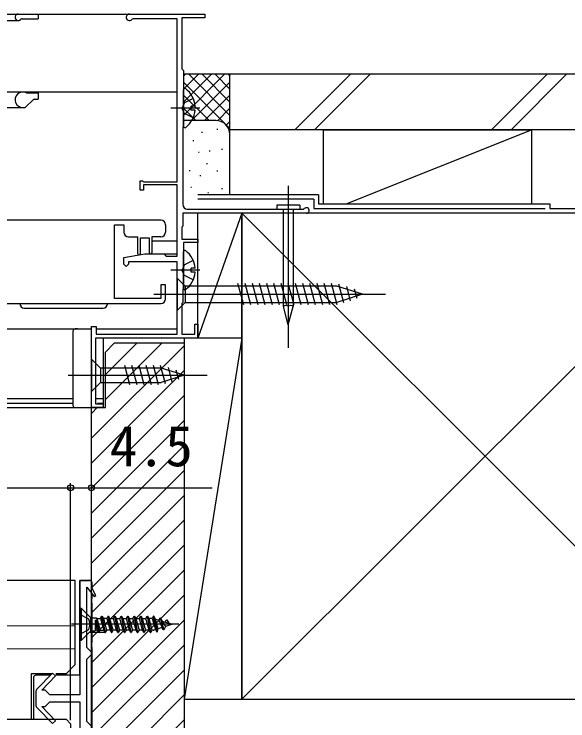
# Model space of a CAD drawing. Units: millimetres, scale not verified. Extents: x -525 to 525, y -780 to 776.
# Drawn here: x 213.3 to 332.9, y -439.6 to -286.9 of the extents above; entities that cross this region are included whole.
import ezdxf
from ezdxf.enums import TextEntityAlignment as Align

# ---------------------------------------------------------------- set-up
doc = ezdxf.new("R2010")
doc.units = ezdxf.units.MM
doc.header["$LTSCALE"] = 4
for name, color, linetype in [('0-2_YKK_11', 7, 'Continuous'), ('0-3_YKK_11E', 7, 'Continuous'), ('0-4_YKK_12', 2, 'Continuous'), ('0-5_YKK_13', 4, 'Continuous'), ('0-7_YKK_D', 6, 'Continuous'), ('0-9_YSS_K', 3, 'Continuous'), ('0-A_YSS_KE', 3, 'Continuous')]:
    doc.layers.add(name, color=color, linetype=linetype)
doc.styles.add('ＭＳ ゴシック', font='')
doc.styles.get('ＭＳ ゴシック').set_extended_font_data('MS Gothic')

msp = doc.modelspace()

# ---------------------------------------------------------------- linework, layer by layer
at = {"layer": '0-2_YKK_11'}
msp.add_line((218, -433.359), (218, -436.041), dxfattribs=at)
for points in [[(238.2, -286.9), (254.5, -286.9), (254.5, -287.7), (249.5, -287.7), (249.5, -298.7), (249.7, -298.9), (249.9, -299.1), (249.9, -311.2), (249.7, -311.4), (249.7, -328)], [(248.5, -323.1), (248.5, -287.9), (239, -287.9), (238.76, -288.02)], [(241.2, -324.9), (240.5, -324.9), (240.5, -322.9), (241, -322.9), (241.2, -323.1), (248.5, -323.1)], [(276.401, -329.9), (249.7, -329.9), (249.7, -332.7), (249.5, -332.9), (249.5, -335.5), (253, -335.5), (253, -336.2), (249.9, -336.2), (249.9, -346.2), (249.7, -346.4), (249.7, -349.2), (249.5, -349.4), (249.5, -356), (252.3, -356), (252.3, -353.9), (253, -353.9), (253, -356.9), (230.9, -356.9), (230.9, -371.1), (232.5, -371.1), (232.5, -371.9), (230, -371.9), (230, -354.4), (231, -354.4), (231, -356), (248.5, -356), (248.5, -340.4), (238, -340.4), (238, -340.9), (237.5, -341.4), (237, -340.9), (237, -339.494), (241.5, -338.7), (245.7, -338.7), (246, -339), (246.2, -339.2), (248.5, -339.2), (248.5, -323.8), (241.2, -323.8), (241.2, -324.9)], [(250.7, -329), (275.73, -329), (275.953, -328.9)], [(227.5, -409.2), (227.5, -433.95), (221, -433.95), (220.5, -433.45), (220, -432.95), (219.282, -432.95), (222.196, -429.818), (221.618, -429.266), (218.287, -432.658)], [(230, -467.7), (230, -456.2), (230.498, -454.391), (230.041, -454.21), (229, -456.2), (229, -442.2), (229.5, -441.7), (230, -441.2), (230, -440.7), (229.5, -440.2), (229, -439.7), (229, -426.2), (229.5, -425.7), (230, -425.2), (230, -424.7), (229.5, -424.2), (229, -423.7), (229, -410.7), (230.564, -412.717), (230.977, -412.444), (230, -410.7), (230, -409.2), (227.5, -409.2)], [(218.287, -436.741), (221.618, -440.134), (222.196, -439.581), (219.282, -436.45), (220, -436.45), (220.5, -435.95), (221, -435.45), (227.5, -435.45), (227.5, -457.2), (228, -457.7), (228.5, -458.2), (228.5, -467.2), (216, -467.2), (216, -468.7), (229, -468.7)], [(167.2, -439.199), (224.5, -439.199), (225.5, -440.199), (225.5, -443.299), (223.7, -445.099), (223.1, -445.099), (223.1, -443.999), (214.5, -443.999), (214.5, -457.799), (216.5, -458.799), (223.1, -458.799), (223.1, -457.699), (223.7, -457.699), (224.5, -458.499), (224.5, -459.199)]]:
    msp.add_lwpolyline(points, dxfattribs=at)
for centre, radius, start, end in [((238.2, -287.6), 0.7, 89.99878, 323.1337), ((250.7, -328), 1, 180.00001, 269.99999), ((276.401, -329.3), 0.6, 269.99999, 138.19097), ((219, -433.359), 1, 135.51576, 180.00003), ((219, -436.041), 1, 179.99997, 224.48424)]:
    msp.add_arc(centre, radius, start, end, dxfattribs=at)
at = {"layer": '0-3_YKK_11E'}
for p, q in [((245, -331.4), (204, -331.4)), ((246, -332.4), (246, -334)), ((238, -335), (240, -335)), ((245, -335), (243, -335)), ((204, -349.4), (245, -349.4))]:
    msp.add_line(p, q, dxfattribs=at)
msp.add_lwpolyline([(246, -348.4), (246, -345.4), (245, -345.4), (245, -348.3), (235, -348.3), (235, -332.4), (237, -332.4), (237, -334)], dxfattribs=at)
for centre, start, end in [((245, -332.4), 0, 89.99998), ((238, -334), 180.00088, 270), ((245, -334), 270, 0), ((245, -348.4), 270, 0)]:
    msp.add_arc(centre, 1, start, end, dxfattribs=at)
at = {"layer": '0-4_YKK_12'}
for p, q in [((84.375, -286.9), (248.499, -286.9)), ((218.5, -286.9), (218.5, -287.899)), ((84.375, -288.3), (214.2, -288.3)), ((214.987, -287.899), (218.5, -287.899)), ((84.375, -303.7), (248.499, -303.7)), ((216.071, -303.9), (218.499, -303.9)), ((217.624, -305.3), (218.499, -305.3)), ((218.499, -303.9), (218.499, -305.3)), ((215.787, -307.012), (217.412, -305.388)), ((84.375, -307.1), (215.575, -307.1)), ((243, -335.9), (248.499, -335.9)), ((242.95, -338.7), (248.499, -338.7)), ((84.375, -354.9), (230, -354.9)), ((231, -354.9), (248.499, -354.9)), ((232.499, -356.9), (232.499, -371.9)), ((84.375, -369.9), (226, -369.9)), ((84.375, -370.9), (226, -370.9)), ((231, -369.9), (232.499, -369.9)), ((231.292, -370.9), (232.499, -370.9)), ((84.375, -371.9), (232.499, -371.9)), ((226.5, -409.2), (84.375, -409.2)), ((226.5, -427.4), (226.5, -409.2)), ((226.5, -419.042), (84.375, -419.212)), ((226.5, -424.027), (84.375, -424.196)), ((224.5, -429.4), (226.5, -427.4)), ((224.5, -429.4), (222.271, -429.4))]:
    msp.add_line(p, q, dxfattribs=at)
msp.add_lwpolyline([(221.487, -429.4), (217, -429.4), (217, -439.199)], dxfattribs=at)
for centre, radius, start, end in [((214.2, -287.599), 0.7, 90, 323.15161), ((215, -288.199), 0.3, 90, 143.14642), ((215.199, -305.4), 1.7, 64.1581, 270), ((216.071, -303.6), 0.3, 244.1581, 270), ((217.624, -305.6), 0.3, 90, 134.99794), ((215.575, -306.8), 0.3, 270, 315.00412)]:
    msp.add_arc(centre, radius, start, end, dxfattribs=at)
at = {"layer": '0-5_YKK_13'}
for p, q in [((249.9, -311.175), (249.9, -303.224)), ((251.977, -305.125), (250.112, -306.055)), ((250.112, -306.055), (249.503, -307.2)), ((252.383, -306.775), (251.5, -306.775)), ((253.4, -307.2), (247.129, -307.2)), ((272.5, -324), (272.5, -359)), ((274.968, -328.178), (270.033, -328.178)), ((270.033, -328.178), (270.033, -329)), ((274.968, -328.178), (274.968, -329)), ((270.033, -329), (274.968, -329)), ((271.45, -350.081), (271.45, -329)), ((273.55, -329), (273.55, -350.081)), ((240, -338.651), (240, -335)), ((242.5, -335.301), (240.5, -335.301)), ((240.5, -335.301), (240.5, -338.651)), ((242.5, -338.451), (242.5, -335.301)), ((243, -335), (243, -338.451)), ((249.9, -346.175), (249.9, -338.224)), ((251.977, -340.125), (250.112, -341.055)), ((250.112, -341.055), (249.503, -342.2)), ((252.383, -341.775), (251.5, -341.775)), ((253.4, -342.2), (247.129, -342.2)), ((248.5, -343.9), (248.5, -350.9)), ((248.5, -343.9), (250.25, -345.65)), ((282.95, -345.65), (250.25, -345.65)), ((250.25, -345.65), (250.25, -349.15)), ((262.871, -349.7), (261.639, -345.1)), ((264.424, -349.7), (263.192, -345.1)), ((265.977, -349.7), (264.745, -345.1)), ((267.53, -349.7), (266.297, -345.1)), ((269.083, -349.7), (267.85, -345.1)), ((270.636, -349.7), (269.403, -345.1)), ((272.189, -349.7), (270.956, -345.1)), ((273.742, -349.7), (272.509, -345.1)), ((275.295, -349.7), (274.062, -345.1)), ((276.848, -349.7), (275.615, -345.1)), ((278.4, -349.7), (277.168, -345.1)), ((279.953, -349.7), (278.721, -345.1)), ((281.506, -349.7), (280.274, -345.1)), ((283.057, -349.693), (281.827, -345.1)), ((288.5, -347.4), (282.95, -345.65)), ((284.489, -349.241), (283.411, -345.219)), ((285.921, -348.79), (285.108, -345.754)), ((287.353, -348.338), (286.804, -346.288)), ((243.5, -347.4), (293.5, -347.4)), ((288.5, -347.4), (282.95, -349.15)), ((214.5, -349.4), (215.45, -349.4)), ((217.15, -349.4), (233.5, -349.4)), ((248.5, -350.9), (250.25, -349.15)), ((250.25, -349.15), (282.95, -349.15)), ((215.5, -350.4), (215.75, -350.4)), ((215.651, -350.4), (232.5, -350.4)), ((272.5, -354), (271.45, -350.081)), ((272.5, -349.943), (272.5, -354)), ((272.5, -354), (273.55, -350.081)), ((226, -355.4), (226, -371.4)), ((227, -354.9), (226.5, -354.9)), ((227, -354.9), (230, -354.9)), ((230, -361.4), (230, -368.4)), ((230, -361.4), (231.95, -363.35)), ((238.294, -367), (237.169, -362.8)), ((239.847, -367), (238.721, -362.8)), ((241.4, -367), (240.274, -362.8)), ((242.953, -367), (241.827, -362.8)), ((244.506, -367), (243.38, -362.8)), ((245.989, -366.741), (244.933, -362.8)), ((247.421, -366.29), (246.608, -363.254)), ((245.084, -363.35), (231.95, -363.35)), ((231.95, -363.35), (231.95, -366.45)), ((250, -364.9), (245.084, -363.35)), ((248.853, -365.838), (248.304, -363.788)), ((225, -364.9), (255, -364.9)), ((250, -364.9), (245.084, -366.45)), ((230, -368.4), (231.95, -366.45)), ((231.95, -366.45), (245.084, -366.45)), ((227.5, -429.7), (227.5, -409.2)), ((227.5, -409.2), (229.6, -409.2)), ((230.1, -409.7), (230.1, -410.878)), ((230.1, -412.119), (230.1, -413.1)), ((230.1, -414.1), (230.1, -413.1)), ((229.616, -417.065), (227.75, -415.2)), ((230.1, -414.1), (230.1, -422.6)), ((229.85, -420.1), (229.85, -417.3)), ((231.082, -417.3), (231.619, -420.413)), ((231.165, -417.46), (231.865, -419.94)), ((231.935, -417.46), (232.635, -419.94)), ((243.135, -417.46), (243.835, -419.82)), ((244.1, -420.33), (243.4, -416.95)), ((243.5, -416.95), (244.2, -420.33)), ((244.535, -417.793), (245.235, -419.392)), ((244.8, -417.283), (245.5, -419.902)), ((244.9, -417.283), (245.6, -419.902)), ((245.285, -418.023), (245.985, -419.163)), ((248.847, -418.7), (225.712, -418.7)), ((230.85, -418.577), (231.235, -419.94)), ((227.75, -422.2), (229.616, -420.334)), ((232.794, -420.45), (229.665, -420.45)), ((232.9, -420.45), (233, -420.45)), ((234.035, -419.94), (233.265, -419.94)), ((234.3, -420.45), (234.4, -420.45)), ((235.435, -419.94), (234.665, -419.94)), ((235.7, -420.45), (235.8, -420.45)), ((236.835, -419.94), (236.065, -419.94)), ((237.1, -420.45), (237.2, -420.45)), ((238.235, -419.94), (237.465, -419.94)), ((238.5, -420.45), (238.6, -420.45)), ((239.635, -419.94), (238.865, -419.94)), ((239.9, -420.45), (240, -420.45)), ((241.035, -419.94), (240.265, -419.94)), ((241.3, -420.45), (241.4, -420.45)), ((242.435, -419.94), (241.665, -419.94)), ((242.7, -420.45), (242.8, -420.45)), ((243.325, -419.94), (243.065, -419.94)), ((230.1, -423.6), (230.1, -422.6)), ((230.1, -423.6), (230.1, -442.8)), ((217.5, -430.2), (217.5, -432.907)), ((221.192, -429.7), (218, -429.7)), ((227.5, -429.7), (222.271, -429.7)), ((217.5, -432.907), (217.5, -436.493)), ((217.5, -436.493), (217.5, -439.199))]:
    msp.add_line(p, q, dxfattribs=at)
for points in [[(252.383, -307.625), (251.5, -307.625), (251.5, -306.775)], [(251.977, -309.275), (250.112, -308.345), (249.503, -307.2)], [(252.383, -342.625), (251.5, -342.625), (251.5, -341.775)], [(251.977, -344.275), (250.112, -343.345), (249.503, -342.2)], [(226.5, -371.9), (230, -371.9), (230, -354.9)], [(227.5, -420.8), (229.415, -419.845), (229.701, -418.7), (229.415, -417.555), (227.5, -416.6)], [(230.181, -417.3), (231.082, -417.3), (231.165, -417.46), (231.935, -417.46), (232.2, -416.95), (232.3, -416.95), (232.565, -417.46), (233.265, -419.94), (233, -420.45), (232.3, -416.95)], [(230.181, -420.1), (230.758, -420.1), (230.85, -419.94), (230.85, -417.76), (231.446, -420.345), (231.235, -419.94), (230.85, -419.94)], [(231.446, -420.345), (231.619, -420.413), (231.865, -419.94), (232.635, -419.94), (232.9, -420.45), (232.2, -416.95)], [(233.6, -416.95), (233.335, -417.46), (232.565, -417.46)], [(233.335, -417.46), (234.035, -419.94), (234.3, -420.45), (233.6, -416.95), (233.7, -416.95), (234.4, -420.45), (234.665, -419.94), (233.965, -417.46), (233.7, -416.95)], [(233.965, -417.46), (234.735, -417.46), (235, -416.95), (235.1, -416.95), (235.365, -417.46), (236.065, -419.94), (235.8, -420.45), (235.1, -416.95)], [(235, -416.95), (235.7, -420.45), (235.435, -419.94), (234.735, -417.46)], [(235.365, -417.46), (236.135, -417.46), (236.4, -416.95), (236.5, -416.95), (236.765, -417.46), (237.465, -419.94), (237.2, -420.45), (236.5, -416.95)], [(236.4, -416.95), (237.1, -420.45), (236.835, -419.94), (236.135, -417.46)], [(236.765, -417.46), (237.535, -417.46), (237.8, -416.95), (237.9, -416.95), (238.165, -417.46), (238.865, -419.94), (238.6, -420.45), (237.9, -416.95)], [(237.8, -416.95), (238.5, -420.45), (238.235, -419.94), (237.535, -417.46)], [(238.165, -417.46), (238.935, -417.46), (239.2, -416.95), (239.3, -416.95), (239.565, -417.46), (240.265, -419.94), (240, -420.45), (239.3, -416.95)], [(239.2, -416.95), (239.9, -420.45), (239.635, -419.94), (238.935, -417.46)], [(239.565, -417.46), (240.335, -417.46), (240.6, -416.95), (240.7, -416.95), (240.965, -417.46), (241.665, -419.94), (241.4, -420.45), (240.7, -416.95)], [(240.6, -416.95), (241.3, -420.45), (241.035, -419.94), (240.335, -417.46)], [(240.965, -417.46), (241.735, -417.46), (242, -416.95), (242.1, -416.95), (242.365, -417.46), (243.065, -419.94), (242.8, -420.45), (242.1, -416.95)], [(242, -416.95), (242.7, -420.45), (242.435, -419.94), (241.735, -417.46)], [(243.796, -417.567), (244.535, -417.793), (244.8, -417.283), (244.9, -417.283), (245.285, -418.023), (247.5, -418.7), (245.985, -419.163), (245.6, -419.902), (245.5, -419.902), (245.235, -419.392), (244.384, -419.652), (243.765, -417.46), (243.5, -416.95), (243.4, -416.95), (243.135, -417.46), (242.365, -417.46)], [(245.935, -418.221), (246.2, -417.711), (246.3, -417.711), (246.685, -418.451)], [(243.558, -419.905), (243.835, -419.82), (244.1, -420.33), (244.2, -420.33), (244.384, -419.652)]]:
    msp.add_lwpolyline(points, dxfattribs=at)
msp.add_lwpolyline([(227.75, -422.2), (227.5, -422.2), (227.5, -415.2), (227.75, -415.2)], close=True, dxfattribs=at)
for centre, radius, start, end in [((250.174, -303.224), 0.274, 52.28591, 180), ((247.1, -307.2), 5.3, 4.59941, 52.28591), ((247.1, -307.2), 5.3, 307.71409, 355.40059), ((250.174, -311.175), 0.274, 180, 307.71409), ((240.25, -338.651), 0.25, 180.05601, 0), ((242.75, -338.451), 0.25, 180.05601, 0), ((250.174, -338.224), 0.274, 52.28591, 180), ((247.1, -342.2), 5.3, 4.59941, 52.28591), ((247.1, -342.2), 5.3, 307.71409, 355.40059), ((250.174, -346.175), 0.274, 180, 307.71409), ((215.5, -349.4), 1, 180, 270), ((232.5, -349.4), 1, 270, 0), ((272.093, -350.911), 1.05, 67.21414, 127.78586), ((272.907, -350.911), 1.05, 52.21414, 112.78586), ((226.5, -355.4), 0.5, 90, 179.99987), ((226.5, -371.4), 0.5, 179.99987, 270), ((229.6, -409.7), 0.5, 0, 90), ((230.181, -416.5), 0.8, 224.99999, 269.99998), ((230.181, -420.9), 0.8, 90, 134.99999), ((243.325, -419.14), 0.8, 269.99998, 286.99998), ((218, -430.2), 0.5, 90, 180)]:
    msp.add_arc(centre, radius, start, end, dxfattribs=at)
at = {"layer": '0-7_YKK_D'}
for p, q in [((166.5, -389.2), (225.5, -389.2)), ((225.5, -439.406), (225.5, -388.2)), ((225.5, -439.406), (225.5, -388.2))]:
    msp.add_line(p, q, dxfattribs=at)
msp.add_lwpolyline([(225.5, -389.2), (230, -389.2), (256.05, -389.2)], dxfattribs=at)
for centre in [(225.5, -389.2), (225.5, -389.2), (230, -389.2)]:
    msp.add_circle(centre, 0.637, dxfattribs=at)
at = {"layer": '0-9_YSS_K'}
for p, q in [((259.9, -299.9), (249.9, -299.9)), ((249.9, -308.758), (258.758, -299.9)), ((249.9, -305.929), (255.929, -299.9)), ((249.9, -303.101), (253.101, -299.9)), ((249.9, -300.273), (250.273, -299.9)), ((251.042, -299.9), (259.9, -308.758)), ((253.871, -299.9), (259.9, -305.929)), ((256.699, -299.9), (259.9, -303.101)), ((259.527, -299.9), (259.9, -300.273)), ((259.9, -312.9), (259.9, -299.9)), ((273.942, -311.9), (285.942, -299.9)), ((290.185, -299.9), (278.185, -311.9)), ((316.369, -311.9), (328.369, -299.9)), ((320.611, -311.9), (332.611, -299.9)), ((249.9, -301.586), (259.9, -311.586)), ((251.586, -309.9), (259.9, -301.586)), ((249.9, -304.415), (255.385, -309.9)), ((254.415, -309.9), (259.9, -304.415)), ((249.9, -307.243), (252.575, -309.918)), ((257.225, -309.918), (259.9, -307.243)), ((256.9, -309.9), (249.9, -309.9)), ((259.105, -310.866), (259.9, -310.072)), ((253.757, -312.395), (253.957, -312.395)), ((257.095, -311.728), (257.295, -311.728)), ((259.9, -325.9), (259.9, -312.9)), ((280.001, -311.9), (280.001, -327.9)), ((280.001, -311.9), (325.001, -311.9)), ((285.001, -327.9), (325.001, -311.9)), ((325.001, -311.9), (325.001, -327.9)), ((251.901, -314.226), (252.101, -314.226)), ((253.089, -316.735), (253.289, -316.735)), ((255.426, -316.401), (255.626, -316.401)), ((258.096, -316.067), (258.296, -316.067)), ((254.823, -319.194), (255.023, -319.194)), ((251.116, -320.655), (251.316, -320.655)), ((253.423, -321.742), (253.623, -321.742)), ((257.095, -320.741), (257.295, -320.741)), ((251.42, -324.249), (251.62, -324.249)), ((258.096, -324.582), (258.296, -324.582)), ((255.092, -325.414), (255.292, -325.414)), ((256.9, -329.9), (249.7, -329.9)), ((262.501, -329.9), (253.001, -329.9)), ((253.001, -356.9), (253.001, -329.9)), ((262.501, -329.9), (253.001, -356.9)), ((262.501, -356.9), (262.501, -329.9)), ((262.501, -434.9), (367.501, -329.9)), ((262.501, -329.9), (367.501, -434.9)), ((325.001, -329.9), (280.001, -329.9)), ((262.501, -356.9), (250.001, -434.9)), ((262.501, -356.9), (253.001, -356.9)), ((262.501, -434.9), (262.501, -356.9)), ((230, -378.521), (250, -358.521)), ((233, -364.744), (239.844, -357.9)), ((233, -370.133), (245.233, -357.9)), ((230, -383.909), (250, -363.909)), ((230, -389.297), (250, -369.297)), ((230, -373.133), (231.233, -371.9)), ((230, -394.685), (250, -374.685)), ((230, -400.073), (250, -380.073)), ((230, -405.461), (250, -385.461)), ((230, -410.85), (250, -390.85)), ((230, -416.238), (250, -396.238)), ((230, -421.626), (250, -401.626)), ((230, -427.014), (250, -407.014)), ((230, -432.402), (250, -412.402)), ((230, -437.79), (250, -417.79)), ((230, -443.179), (250, -423.179)), ((230, -448.567), (250, -428.567)), ((230, -453.955), (250, -433.955)), ((230, -459.343), (250, -439.343))]:
    msp.add_line(p, q, dxfattribs=at)
msp.add_lwpolyline([(262.501, -356.9), (250.001, -356.9), (250.001, -434.9), (262.501, -434.9)], dxfattribs=at)
msp.add_arc((256.9, -312.9), 3, 0, 90, dxfattribs=at)
at = {"layer": '0-A_YSS_KE'}
for p, q in [((382.501, -299.9), (259.9, -299.9)), ((279.001, -325.9), (253.001, -325.9)), ((278.001, -326.9), (253.001, -326.9)), ((329.001, -327.9), (329.001, -328.9)), ((329.001, -328.9), (382.501, -328.9))]:
    msp.add_line(p, q, dxfattribs=at)
for points in [[(382.501, -311.9), (259.9, -311.9), (259.9, -299.9)], [(279.001, -325.9), (279.001, -327.9), (329.001, -327.9)], [(278.001, -326.9), (278.001, -328.9), (328.001, -328.9)], [(230, -472.9), (230, -371.9), (233, -371.9), (233, -359.9), (235, -357.9), (250, -357.9)], [(250, -357.9), (250, -474.9), (232, -474.9)]]:
    msp.add_lwpolyline(points, dxfattribs=at)
msp.add_lwpolyline([(367.501, -434.9), (367.501, -329.9), (262.501, -329.9), (262.501, -434.9)], close=True, dxfattribs=at)

# ---------------------------------------------------------------- texts
at = {"layer": '0-7_YKK_D', "style": 'ＭＳ ゴシック'}
msp.add_text('4.5', height=8.798, dxfattribs=at).set_placement((233.936, -387.2), align=Align.BOTTOM_LEFT)

doc.saveas('drawing.dxf')
